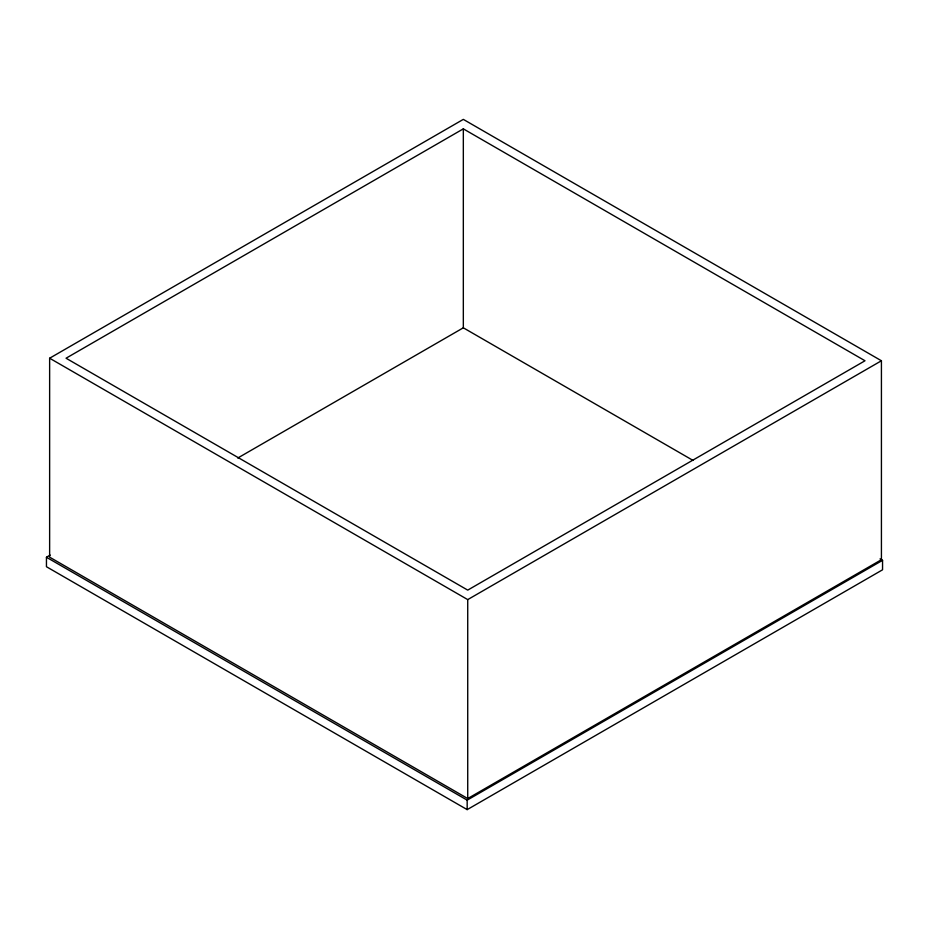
<?xml version="1.0" encoding="UTF-8"?>
<svg xmlns="http://www.w3.org/2000/svg" width="929" height="929" viewBox="0 0 929 929"><rect width="100%" height="100%" fill="white"/><g stroke="black" fill="none" stroke-linecap="round" stroke-linejoin="round"><path stroke-width="1.39" d="M49.632 358.222L463.327 119.376L881.424 360.766L881.424 559.711L467.728 798.557L49.632 557.168L49.632 358.222L467.728 599.611L881.424 360.766M463.327 128.852L66.052 358.222L467.728 590.124L865.004 360.766L463.327 128.852L463.327 327.809L693.034 460.424M880.042 558.875L882.55 560.326L882.55 569.802L467.171 809.623L46.45 566.725L46.45 557.249L50.212 555.077M237.743 458.043L463.327 327.809M46.45 557.249L467.171 800.148L882.55 560.326M467.728 599.611L467.728 798.557M467.171 800.148L467.171 809.623"/></g></svg>
